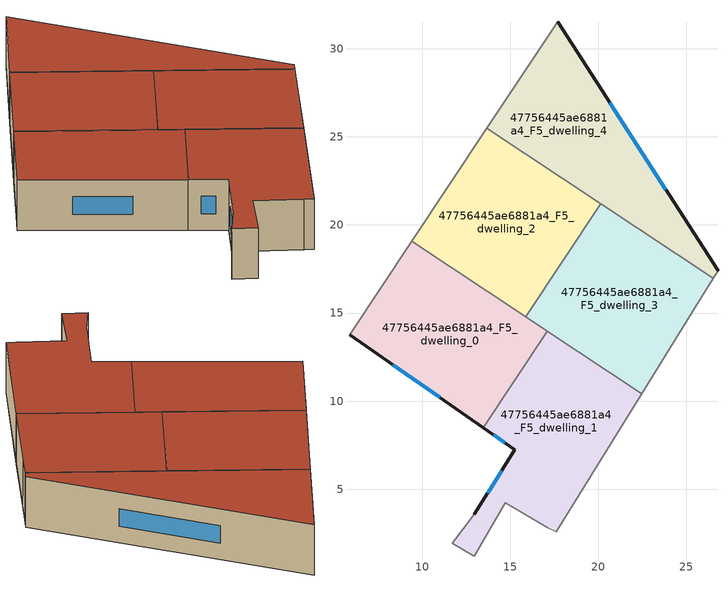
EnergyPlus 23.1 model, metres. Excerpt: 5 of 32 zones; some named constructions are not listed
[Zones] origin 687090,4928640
47756445ae6881a4_F5_dwelling_0
 floor to 47756445ae6881a4_F4_dwelling_0 (EU_floor_Construction): 17.11,13.97 13.47,8.5 5.88,13.77 9.42,19.08 z15
 wall outside (EU_wall_Construction): 5.88,13.77 13.47,8.5 z15:18
 wall to 47756445ae6881a4_F5_dwelling_1 (EU_wall_Construction): 13.47,8.5 17.11,13.97 z15:18
 wall adiabatic (EU_wall_Construction): 9.42,19.08 5.88,13.77 z15:18
 wall to 47756445ae6881a4_F5_dwelling_2 (EU_wall_Construction): 15.89,14.78 9.42,19.08 z15:18
 wall to 47756445ae6881a4_F5_dwelling_3 (EU_wall_Construction): 17.11,13.97 15.89,14.78 z15:18
 window (EU_Window_Construction): 8.35,12.05 11,10.21 z15.98:17.02
 roof outside (EU_roof_Construction): 13.47,8.5 17.11,13.97 9.42,19.08 5.88,13.77 z18
47756445ae6881a4_F5_dwelling_1
 floor to 47756445ae6881a4_F4_dwelling_1 (EU_floor_Construction): 22.46,10.41 17.61,2.58 17.13,2.83 14.73,4.24 12.95,1.2 11.7,1.94 12.97,3.59 15.27,7.25 13.47,8.5 17.11,13.97 z15
 wall outside (EU_wall_Construction): 13.47,8.5 15.27,7.25 12.97,3.59 z15:18
 wall adiabatic (EU_wall_Construction): 12.97,3.59 11.7,1.94 12.95,1.2 14.73,4.24 17.13,2.83 17.61,2.58 22.46,10.41 z15:18
 wall to 47756445ae6881a4_F5_dwelling_3 (EU_wall_Construction): 22.46,10.41 17.11,13.97 z15:18
 window (EU_Window_Construction): 14.53,6.06 13.72,4.78 / 14.06,8.09 14.69,7.65 z15.98:17.02
 roof outside (EU_roof_Construction): 17.61,2.58 22.46,10.41 17.11,13.97 13.47,8.5 15.27,7.25 12.97,3.59 11.7,1.94 12.95,1.2 14.73,4.24 17.13,2.83 z18
47756445ae6881a4_F5_dwelling_2
 floor to 47756445ae6881a4_F4_dwelling_2 (EU_floor_Construction): 20.15,21.2 15.89,14.78 9.42,19.08 13.69,25.5 z15
 wall to 47756445ae6881a4_F5_dwelling_3 (EU_wall_Construction): 15.89,14.78 20.15,21.2 z15:18
 wall adiabatic (EU_wall_Construction): 13.69,25.5 9.42,19.08 z15:18
 wall to 47756445ae6881a4_F5_dwelling_4 (EU_wall_Construction): 20.15,21.2 13.69,25.5 z15:18
 roof outside (EU_roof_Construction): 15.89,14.78 20.15,21.2 13.69,25.5 9.42,19.08 z18
47756445ae6881a4_F5_dwelling_3
 floor to 47756445ae6881a4_F4_dwelling_3 (EU_floor_Construction): 26.52,16.96 25.36,15.11 22.46,10.41 15.89,14.78 20.15,21.2 z15
 wall adiabatic (EU_wall_Construction): 22.46,10.41 25.36,15.11 26.52,16.96 z15:18
 wall to 47756445ae6881a4_F5_dwelling_4 (EU_wall_Construction): 26.52,16.96 20.15,21.19 z15:18
 roof outside (EU_roof_Construction): 22.46,10.41 25.36,15.11 26.52,16.96 20.15,21.2 15.89,14.78 z18
47756445ae6881a4_F5_dwelling_4
 floor to 47756445ae6881a4_F4_dwelling_4 (EU_floor_Construction): 17.7,31.53 26.79,17.41 26.52,16.96 13.69,25.5 z15
 wall outside (EU_wall_Construction): 26.79,17.41 17.7,31.53 z15:18
 wall adiabatic (EU_wall_Construction): 17.7,31.53 13.69,25.5 / 26.52,16.96 26.79,17.41 z15:18
 window (EU_Window_Construction): 23.84,22 20.66,26.94 z15.98:17.02
 roof outside (EU_roof_Construction): 26.52,16.96 26.79,17.41 17.7,31.53 13.69,25.5 z18
[SCHEDULE:CONSTANT]
Name | Hourly Value
EU_AlwaysOn | 1
EU_CoolingOff | 0
[SCHEDULE:FILE] Column Number=1; Rows to Skip at Top=0; Number of Hours of Data=8760; Column Separator=Comma; Interpolate to Timestep=No; Minutes per Item=60; Adjust Schedule for Daylight Savings=Yes
Name | File
EU_Step8_GainSchedule_47756445ae6881a4_F4_dwelling_4_f000 | ../../schedules/47756445ae6881a4/47756445ae6881a4_F4_dwelling_4_f000_gain.csv
EU_Step8_GainSchedule_47756445ae6881a4_F5_dwelling_0_f000 | ../../schedules/47756445ae6881a4/47756445ae6881a4_F5_dwelling_0_f000_gain.csv
EU_Step8_GainSchedule_47756445ae6881a4_F5_dwelling_1_f000 | ../../schedules/47756445ae6881a4/47756445ae6881a4_F5_dwelling_1_f000_gain.csv
EU_Step8_GainSchedule_47756445ae6881a4_F5_dwelling_2_f000 | ../../schedules/47756445ae6881a4/47756445ae6881a4_F5_dwelling_2_f000_gain.csv
EU_Step8_GainSchedule_47756445ae6881a4_F5_dwelling_3_f000 | ../../schedules/47756445ae6881a4/47756445ae6881a4_F5_dwelling_3_f000_gain.csv
EU_Step8_GainSchedule_47756445ae6881a4_F5_dwelling_4_f000 | ../../schedules/47756445ae6881a4/47756445ae6881a4_F5_dwelling_4_f000_gain.csv
